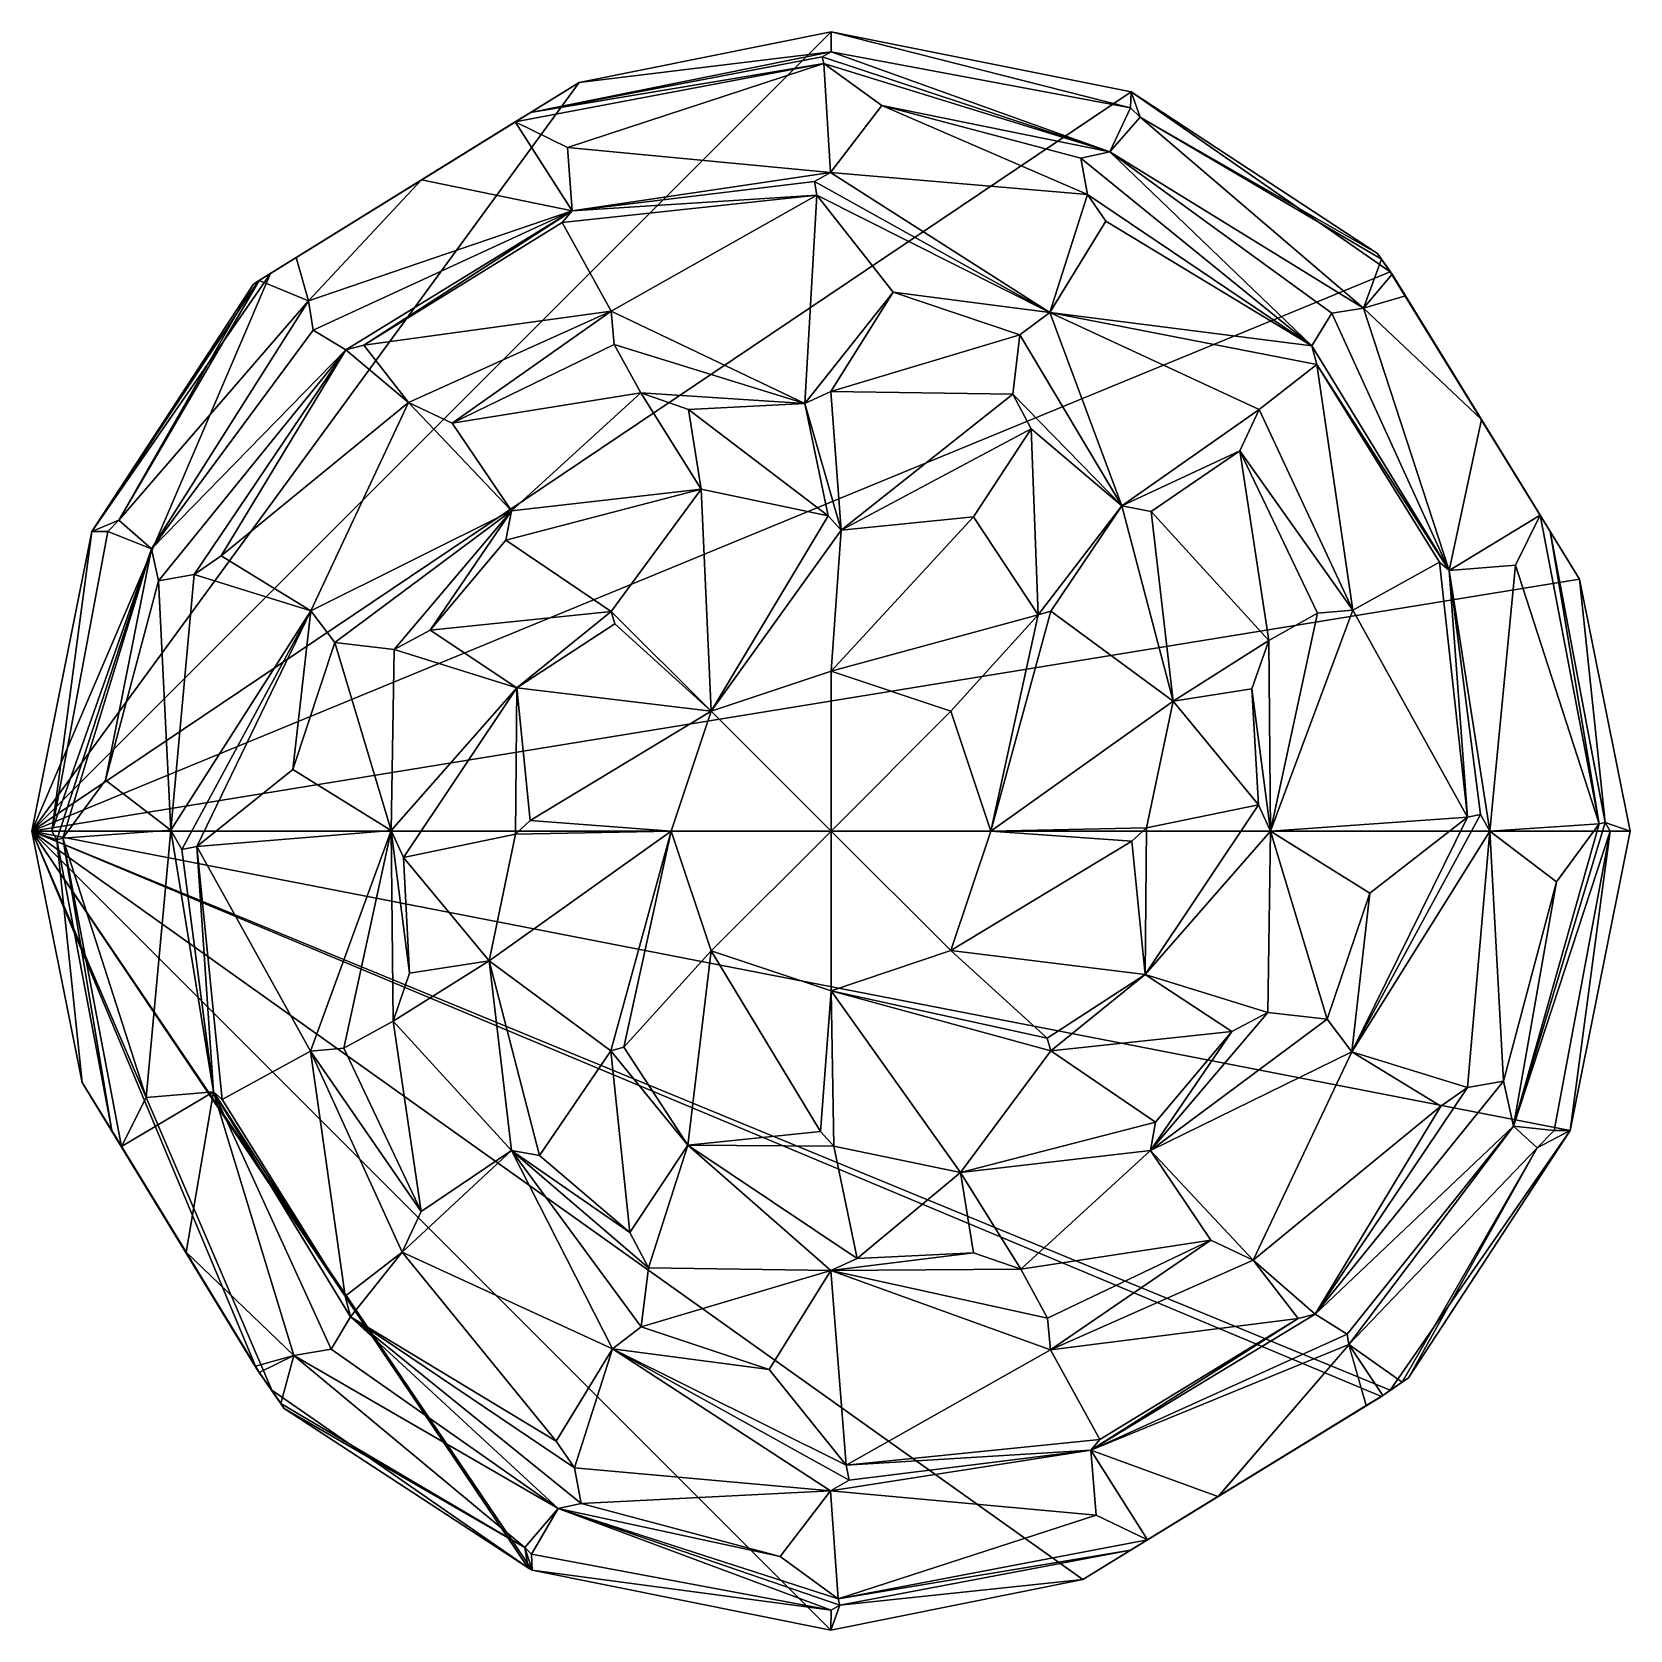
# Model space of a CAD drawing. Extents: x -48 to 48, y -48 to 48.
import ezdxf

# ---------------------------------------------------------------- set-up
doc = ezdxf.new("R2010")
doc.units = 0

msp = doc.modelspace()

# ---------------------------------------------------------------- meshes
at = {"layer": 'OBJECT000', "color": 50}
mesh = msp.add_polyface(dxfattribs=at)
corners = [(-7.803377, 20.53557, 42.454487), (-19.199999, 19.242735, 39.882568), (-11.42556, 26.327013, 38.773296), (-8.562322, 25.323925, 40.032387), (-0.176173, 18.938158, 43.867931), (-1.576948, 25.682665, 40.429085), (-25.386511, 25.744335, 31.501446), (-22.762114, 24.509033, 34.217266), (-13.027147, 29.233665, 35.832844), (-13.199999, 31.223619, 33.914005), (-0.847905, 38.203342, 28.567017), (-36.640392, 16.525377, 26.610443), (-29.139238, 28.899719, 25.900396), (-28.06245, 29.188293, 26.746939), (-16.144106, 36.562794, 27.278713), (-15.552675, 37.251598, 26.622473), (-0.998957, 39.012562, 27.621696), (-40.828564, 16.945457, 18.144506), (-31.101488, 30.085033, 20.740171), (-31.386786, 31.852623, 16.619896), (-24.5961, 39.120045, 10.441661), (-18.97628, 42.597511, 10.692058), (-15.836543, 41.058727, 18.192396), (-0.024434, 39.56543, 26.736282), (-0.428758, 46.103355, 12.286715), (-42.778931, 18.667528, 9.440623), (-34.350605, 33.079468, 5.999998), (-32.133762, 34.455322, 9.631117), (-18.05028, 43.168983, 9.432035), (-0.522581, 46.503185, 10.862658), (-44.400002, 17.999998, -0.000002), (-34.69614, 32.839817, 4.455037), (-34.394623, 33.048923, 3.229493), (-33.676556, 33.489441, -0.000002), (-15.132503, 44.963123, -0.000002), (0.000002, 46.799999, 9.295504), (0.000002, 48, -0.000002), (-48, -0.000002, -0.000002), (18.024466, 44.400002, 0.047386)]
mesh.append_faces([[corners[k] for k in face] for face in [(19, 27, 20), (31, 32, 26)]])
mesh.append_faces([[corners[k] for k in face] for face in [(0, 2, 3), (4, 3, 5), (1, 6, 7), (2, 7, 8), (6, 12, 13), (9, 13, 14), (10, 15, 16), (12, 17, 18), (15, 21, 22), (19, 26, 27), (24, 28, 29), (25, 31, 26), (28, 33, 34), (35, 34, 36), (32, 30, 33)]], dxfattribs={"vtx0": -1})
mesh.append_faces([[corners[k] for k in face] for face in [(0, 1, 2), (5, 2, 8), (5, 8, 9), (5, 9, 10), (6, 11, 12), (9, 7, 6), (9, 6, 13), (10, 14, 15), (15, 13, 12), (15, 12, 18), (15, 18, 19), (15, 19, 20), (15, 20, 21), (23, 15, 22), (23, 22, 24), (19, 17, 25), (19, 25, 26), (24, 21, 28), (25, 30, 31), (28, 20, 27), (28, 27, 26), (28, 26, 32), (28, 32, 33), (35, 28, 34), (37, 38, 36), (37, 36, 34), (37, 34, 33)]], dxfattribs={"vtx0": -1, "vtx2": -1})
mesh.append_faces([[corners[k] for k in face] for face in [(2, 1, 7), (5, 3, 2), (9, 8, 7), (10, 9, 14), (15, 14, 13), (23, 16, 15), (19, 18, 17), (24, 22, 21), (28, 21, 20), (35, 29, 28), (32, 31, 30)]], dxfattribs={"vtx2": -1})
mesh = msp.add_polyface(dxfattribs=at)
corners = [(0.000002, -0.000002, 48), (0.000002, 9.599998, 47.077789), (7.200002, 7.199998, 47.077789), (9.600002, -0.000002, 47.076653), (0.615126, 18.074377, 44.254578), (8.552382, 18.874767, 43.133678), (12.441845, 12.98203, 44.628662), (13.200003, 13.199999, 44.344372), (20.558315, 7.798424, 42.445019), (18.956463, 0.198558, 43.858063), (18.071844, -0.617543, 44.253315), (-0.176173, 18.938158, 43.867931), (-1.576948, 25.682665, 40.429085), (-0.015864, 26.4, 39.916115), (10.922179, 26.24934, 39.030376), (12.028548, 24.153662, 40.039967), (17.477686, 19.523546, 40.611549), (19.224392, 19.199999, 39.891796), (25.674, 1.577452, 40.432617), (3.744124, 32.370884, 34.61552), (11.352569, 29.796021, 36.050354), (13.155562, 31.155762, 34.004204), (25.728968, 25.326122, 31.569927), (24.559948, 22.833361, 34.142796), (-0.847905, 38.203342, 28.567017), (-0.998957, 39.012562, 27.621696), (-0.024434, 39.56543, 26.736282), (15.405379, 38.22678, 24.942461), (16.516382, 36.636181, 26.623278), (28.892252, 29.135376, 25.911163), (3.053661, 43.573681, 18.987267), (15.005486, 40.409035, 21.275555), (16.749758, 40.799999, 18.425316), (-0.428758, 46.103355, 12.286715), (-0.522581, 46.503185, 10.862658), (0.000002, 46.799999, 9.295504), (18.000002, 43.437378, 7.50626), (18.565294, 42.877258, 9.156984), (0.000002, 48, -0.000002), (18.024466, 44.400002, 0.047386), (-48, -0.000002, -0.000002), (48.000004, -0.000002, -0.000002), (44.971603, 15.120775, -0.000002), (33.600002, 33.599998, -0.000002)]
mesh.append_faces([[corners[k] for k in face] for face in [(0, 1, 2), (0, 2, 3)]])
mesh.append_faces([[corners[k] for k in face] for face in [(1, 6, 2), (3, 9, 10), (4, 15, 5), (6, 16, 7), (8, 18, 9), (13, 20, 14), (16, 23, 17), (12, 19, 13), (21, 27, 28), (27, 30, 31), (26, 33, 30), (32, 36, 37), (36, 38, 39)]], dxfattribs={"vtx0": -1})
mesh.append_faces([[corners[k] for k in face] for face in [(1, 5, 6), (3, 6, 7), (3, 7, 8), (3, 8, 9), (4, 12, 13), (4, 13, 14), (4, 14, 15), (6, 15, 16), (8, 16, 17), (16, 14, 20), (16, 20, 21), (16, 21, 22), (12, 24, 19), (21, 19, 24), (21, 24, 25), (21, 25, 26), (21, 26, 27), (29, 27, 31), (29, 31, 32), (32, 30, 33), (32, 33, 34), (32, 34, 35), (32, 35, 36), (40, 41, 42), (40, 42, 43), (40, 43, 39)]], dxfattribs={"vtx0": -1, "vtx2": -1})
mesh.append_faces([[corners[k] for k in face] for face in [(1, 4, 5), (3, 2, 6), (4, 11, 12), (6, 5, 15), (8, 7, 16), (13, 19, 20), (16, 15, 14), (21, 20, 19), (21, 28, 29), (27, 26, 30), (29, 28, 27), (32, 31, 30), (36, 35, 38), (37, 36, 39)]], dxfattribs={"vtx2": -1})
mesh = msp.add_polyface(dxfattribs=at)
corners = [(20.558315, 7.798424, 42.445019), (19.224392, 19.199999, 39.891796), (26.29446, 11.445335, 38.780861), (25.288609, 8.542308, 40.052071), (25.674, 1.577452, 40.432617), (17.477686, 19.523546, 40.611549), (25.728968, 25.326122, 31.569927), (24.559948, 22.833361, 34.142796), (29.226227, 13.078307, 35.809132), (26.400003, -0.000002, 39.916679), (31.34441, 13.267491, 33.76862), (38.22599, 0.840342, 28.539843), (13.155562, 31.155762, 34.004204), (28.892252, 29.135376, 25.911163), (29.193771, 28.013891, 26.79146), (36.558769, 16.142759, 27.288483), (37.139076, 15.645335, 26.735027), (39.011658, 0.991331, 27.621552), (16.749758, 40.799999, 18.425316), (30.095007, 31.107788, 20.699789), (31.978531, 31.412804, 16.309395), (39.072613, 24.71455, 10.379011), (42.597157, 18.980125, 10.689183), (41.122452, 15.973717, 17.874544), (39.574085, -0.000002, 26.721798), (46.144165, 0.42667, 12.147746), (43.580269, -3.061086, 18.968498), (18.565294, 42.877258, 9.156984), (33.072456, 34.360802, 5.948536), (33.707176, 33.445385, 7.337547), (34.507622, 32.142002, 9.508959), (43.200005, 17.999998, 9.358519), (46.506523, 0.513792, 10.857897), (18.024466, 44.400002, 0.047386), (32.837257, 34.700024, 4.448381), (33.718163, 33.429527, -0.000002), (44.971603, 15.120775, -0.000002), (48.000004, -0.000002, -0.000002), (46.800003, -0.000002, 9.325231), (33.600002, 33.599998, -0.000002)]
mesh.append_faces([[corners[k] for k in face] for face in [(20, 30, 21), (34, 33, 39)]])
mesh.append_faces([[corners[k] for k in face] for face in [(0, 2, 3), (2, 7, 8), (12, 14, 6), (10, 14, 15), (11, 16, 17), (13, 18, 19), (16, 22, 23), (24, 25, 26), (20, 29, 30), (25, 31, 32), (27, 34, 28), (31, 35, 36), (32, 37, 38), (29, 39, 35)]], dxfattribs={"vtx0": -1})
mesh.append_faces([[corners[k] for k in face] for face in [(0, 1, 2), (5, 6, 7), (9, 3, 2), (9, 2, 8), (9, 8, 10), (9, 10, 11), (12, 13, 14), (10, 7, 6), (10, 6, 14), (11, 15, 16), (16, 14, 13), (16, 13, 19), (16, 19, 20), (16, 20, 21), (16, 21, 22), (24, 16, 23), (24, 23, 25), (20, 18, 27), (20, 27, 28), (20, 28, 29), (25, 22, 31), (27, 33, 34), (31, 21, 30), (31, 30, 29), (31, 29, 35), (32, 36, 37), (29, 34, 39)]], dxfattribs={"vtx0": -1, "vtx2": -1})
mesh.append_faces([[corners[k] for k in face] for face in [(0, 3, 4), (2, 1, 7), (9, 4, 3), (10, 8, 7), (11, 10, 15), (16, 15, 14), (24, 17, 16), (20, 19, 18), (25, 23, 22), (31, 22, 21), (32, 31, 36), (29, 28, 34)]], dxfattribs={"vtx2": -1})
mesh = msp.add_polyface(dxfattribs=at)
corners = [(0.000002, -0.000002, 48), (-9.599998, -0.000002, 47.07682), (-7.199998, 7.199998, 47.076763), (0.000002, 9.599998, 47.077789), (-18.949858, -0.192885, 43.861214), (-18.067181, 0.622813, 44.255566), (-18.86455, 8.609508, 43.13192), (-12.977233, 12.441869, 44.631153), (-13.199999, 13.181688, 44.351295), (-7.803377, 20.53557, 42.454487), (-0.176173, 18.938158, 43.867931), (0.615126, 18.074377, 44.254578), (-25.672813, -1.58965, 40.433826), (-26.414017, 0.026805, 39.899086), (-26.251272, 10.9088, 39.02776), (-24.085648, 12.059215, 40.070179), (-19.529533, 17.471264, 40.610504), (-19.199999, 19.242735, 39.882568), (-8.562322, 25.323925, 40.032387), (-38.10117, -0.933327, 28.660254), (-32.321247, 3.700743, 34.659447), (-29.80481, 11.325987, 36.043945), (-31.250536, 13.225194, 33.873943), (-25.386511, 25.744335, 31.501446), (-38.994728, -1.114309, 27.615591), (-39.662731, 0.054124, 26.548279), (-38.249836, 15.408617, 24.901932), (-36.640392, 16.525377, 26.610443), (-46.148693, -0.435097, 12.123439), (-43.574524, 3.058812, 18.981499), (-40.407421, 15.020762, 21.269712), (-29.139238, 28.899719, 25.900396), (-40.828564, 16.945457, 18.144506), (-46.502636, -0.522841, 10.865395), (-46.799999, -0.000002, 9.287392), (-43.43681, 17.999998, 7.503853), (-42.778931, 18.667528, 9.440623), (-48, -0.000002, -0.000002), (-44.400002, 17.999998, -0.000002), (-33.676556, 33.489441, -0.000002)]
mesh.append_faces([[corners[k] for k in face] for face in [(0, 1, 2), (0, 2, 3)]])
mesh.append_faces([[corners[k] for k in face] for face in [(1, 4, 5), (2, 6, 7), (2, 11, 3), (6, 14, 15), (8, 15, 16), (13, 19, 20), (13, 21, 14), (22, 26, 27), (25, 28, 29), (25, 30, 26), (32, 35, 36), (33, 37, 34), (34, 38, 35), (37, 39, 38)]], dxfattribs={"vtx0": -1})
mesh.append_faces([[corners[k] for k in face] for face in [(2, 5, 6), (2, 8, 9), (2, 9, 10), (2, 10, 11), (6, 4, 12), (6, 12, 13), (6, 13, 14), (8, 6, 15), (9, 16, 17), (17, 15, 14), (17, 14, 21), (17, 21, 22), (17, 22, 23), (22, 20, 19), (22, 19, 24), (22, 24, 25), (22, 25, 26), (31, 26, 30), (31, 30, 32), (32, 29, 28), (32, 28, 33), (32, 33, 34), (32, 34, 35)]], dxfattribs={"vtx0": -1, "vtx2": -1})
mesh.append_faces([[corners[k] for k in face] for face in [(2, 1, 5), (2, 7, 8), (6, 5, 4), (8, 7, 6), (9, 8, 16), (10, 9, 18), (13, 20, 21), (17, 16, 15), (22, 21, 20), (23, 22, 27), (25, 29, 30), (31, 27, 26), (32, 30, 29), (34, 37, 38), (36, 35, 38)]], dxfattribs={"vtx2": -1})
mesh = msp.add_polyface(dxfattribs=at)
corners = [(0.000002, -0.000002, 48), (9.600002, -0.000002, 47.076653), (7.200002, -7.175649, 47.077789), (0.000002, -9.600002, 47.077095), (18.071844, -0.617543, 44.253315), (18.88106, -8.624453, 43.121376), (12.991995, -12.44689, 44.623718), (13.200003, -13.200003, 44.345673), (7.78908, -20.524368, 42.461975), (0.179015, -18.923183, 43.874798), (-0.622429, -18.056107, 44.262066), (18.956463, 0.198558, 43.858063), (25.674, 1.577452, 40.432617), (24.085962, -12.045852, 40.073639), (19.502146, -17.493973, 40.6175), (19.200003, -19.200003, 39.91811), (11.401806, -26.329727, 38.779869), (8.555624, -25.331034, 40.029713), (1.577694, -25.680838, 40.429741), (22.825327, -24.574001, 34.132599), (13.010397, -29.270365, 35.811199), (-0.017073, -26.400003, 39.905109), (13.175851, -31.159353, 33.993584), (0.904158, -38.087479, 28.686804), (25.36121, -25.773855, 31.504906), (28.072535, -29.28124, 26.673065), (16.155664, -36.558109, 27.278786), (15.600002, -37.200005, 26.679573), (1.084774, -38.997147, 27.623327), (23.246195, -39.981777, 10.541124), (19.011816, -42.578323, 10.733348), (15.92582, -41.093487, 17.999998), (-0.027327, -39.630508, 26.60994), (0.433678, -46.127201, 12.203639), (-3.056422, -43.575588, 18.979778), (18.000002, -43.200005, 9.360624), (0.523253, -46.505093, 10.857183), (33.060783, -33.972771, -0.000002), (15.132964, -44.966934, -0.000002), (-0.015901, -48.000004, -0.000002), (0.000002, -46.800003, 9.302974), (-48, -0.000002, -0.000002), (33.600002, -33.600002, -0.000002), (44.400005, -17.985025, -0.000002), (48.000004, -0.000002, -0.000002)]
mesh.append_faces([[corners[k] for k in face] for face in [(0, 1, 2), (0, 2, 3)]])
mesh.append_faces([[corners[k] for k in face] for face in [(2, 5, 6), (3, 9, 10), (7, 13, 14), (8, 16, 17), (8, 18, 9), (16, 19, 20), (22, 25, 26), (23, 27, 28), (27, 30, 31), (32, 33, 34), (33, 35, 36), (35, 37, 38), (36, 39, 40)]], dxfattribs={"vtx0": -1})
mesh.append_faces([[corners[k] for k in face] for face in [(2, 4, 5), (3, 6, 7), (3, 7, 8), (3, 8, 9), (5, 11, 12), (7, 5, 13), (8, 14, 15), (8, 15, 16), (21, 17, 16), (21, 16, 20), (21, 20, 22), (21, 22, 23), (22, 19, 24), (23, 26, 27), (27, 29, 30), (32, 27, 31), (32, 31, 33), (33, 30, 35), (36, 38, 39), (41, 38, 37), (41, 37, 42), (41, 42, 43), (41, 43, 44)]], dxfattribs={"vtx0": -1, "vtx2": -1})
mesh.append_faces([[corners[k] for k in face] for face in [(2, 1, 4), (3, 2, 6), (5, 4, 11), (7, 6, 5), (8, 7, 14), (8, 17, 18), (15, 14, 13), (16, 15, 19), (21, 18, 17), (22, 20, 19), (23, 22, 26), (27, 26, 25), (32, 28, 27), (33, 31, 30), (35, 30, 29), (36, 35, 38)]], dxfattribs={"vtx2": -1})
mesh = msp.add_polyface(dxfattribs=at)
corners = [(18.88106, -8.624453, 43.121376), (25.674, 1.577452, 40.432617), (26.400003, -0.000002, 39.916679), (26.249252, -10.894924, 39.032738), (24.085962, -12.045852, 40.073639), (38.22599, 0.840342, 28.539843), (32.377419, -3.739785, 34.610172), (29.808237, -11.310281, 36.04541), (19.200003, -19.200003, 39.91811), (31.291336, -13.267385, 33.81522), (25.36121, -25.773855, 31.504906), (22.825327, -24.574001, 34.132599), (39.011658, 0.991331, 27.621552), (39.574085, -0.000002, 26.721798), (38.229, -15.418471, 24.933855), (36.630333, -16.534719, 26.623196), (29.076685, -29.019327, 25.879768), (28.072535, -29.28124, 26.673065), (13.175851, -31.159353, 33.993584), (43.580269, -3.061086, 18.968498), (40.407352, -15.025088, 21.267397), (41.002464, -17.731277, 16.860716), (31.008612, -30.219181, 20.753714), (15.600002, -37.200005, 26.679573), (31.103231, -30.845474, 19.308836), (23.246195, -39.981777, 10.541124), (46.144165, 0.42667, 12.147746), (46.506523, 0.513792, 10.857897), (46.800003, -0.000002, 9.325231), (43.440136, -18.000002, 7.497765), (42.420166, -19.035244, 10.492381), (34.307842, -33.11071, 6.199098), (33.156227, -33.906776, 7.863591), (32.152737, -34.520805, 9.46461), (31.113733, -30.888248, 19.199999), (23.346216, -39.920475, 10.531245), (48.000004, -0.000002, -0.000002), (44.400005, -17.985025, -0.000002), (34.694847, -32.843193, 4.448802), (18.000002, -43.200005, 9.360624), (33.060783, -33.972771, -0.000002), (33.600002, -33.600002, -0.000002)]
mesh.append_faces([[corners[k] for k in face] for face in [(34, 33, 35), (38, 37, 41)]])
mesh.append_faces([[corners[k] for k in face] for face in [(0, 3, 4), (2, 5, 6), (2, 7, 3), (8, 10, 11), (9, 14, 15), (10, 16, 17), (13, 20, 14), (16, 21, 22), (21, 29, 30), (24, 32, 33), (28, 37, 29), (30, 38, 31), (32, 41, 40)]], dxfattribs={"vtx0": -1})
mesh.append_faces([[corners[k] for k in face] for face in [(0, 1, 2), (0, 2, 3), (8, 4, 3), (8, 3, 7), (8, 7, 9), (8, 9, 10), (9, 6, 5), (9, 5, 12), (9, 12, 13), (9, 13, 14), (10, 15, 16), (18, 10, 17), (16, 14, 20), (16, 20, 21), (23, 17, 16), (23, 16, 22), (23, 22, 24), (23, 24, 25), (21, 19, 26), (21, 26, 27), (21, 27, 28), (21, 28, 29), (24, 21, 30), (24, 30, 31), (24, 31, 32), (30, 37, 38), (39, 25, 33), (39, 33, 32), (39, 32, 40), (32, 38, 41)]], dxfattribs={"vtx0": -1, "vtx2": -1})
mesh.append_faces([[corners[k] for k in face] for face in [(2, 6, 7), (9, 7, 6), (10, 9, 15), (13, 19, 20), (16, 15, 14), (21, 20, 19), (24, 22, 21), (28, 36, 37), (30, 29, 37), (32, 31, 38)]], dxfattribs={"vtx2": -1})
mesh = msp.add_polyface(dxfattribs=at)
corners = [(-20.54315, -7.791945, 42.451794), (-26.311119, -11.418423, 38.782654), (-25.311546, -8.542312, 40.040295), (-25.672813, -1.58965, 40.433826), (-19.199999, -19.200003, 39.913605), (-25.767975, -25.296646, 31.566978), (-24.621349, -22.859146, 34.084827), (-29.271898, -13.051723, 35.788128), (-26.414017, 0.026805, 39.899086), (-31.269268, -13.22593, 33.865723), (-38.10117, -0.933327, 28.660254), (-16.519325, -36.64893, 26.602642), (-28.855993, -29.175699, 25.8829), (-29.192009, -27.935598, 26.855465), (-36.570152, -16.120718, 27.292364), (-37.096783, -15.670132, 26.790636), (-38.994728, -1.114309, 27.615591), (-16.386583, -40.706108, 19.052608), (-30.030945, -31.132364, 20.744118), (-32.263584, -31.501835, 15.522481), (-38.744202, -25.30386, 10.234423), (-42.612343, -18.959402, 10.667394), (-41.142811, -16.006205, 17.78117), (-39.662731, 0.054124, 26.548279), (-46.148693, -0.435097, 12.123439), (-18.393217, -43.050957, 8.643145), (-33.054016, -34.389591, 5.840184), (-34.345623, -32.52166, 8.731511), (-34.567036, -32.156548, 9.354673), (-43.200001, -18.000002, 9.383659), (-46.502636, -0.522841, 10.865395), (-32.842144, -34.695999, 4.446229), (-34.502911, -32.294167, -0.000002), (-44.981434, -15.111331, -0.000002), (-48, -0.000002, -0.000002), (-18.200674, -44.261063, -0.000002), (-33.599998, -33.600002, -0.000002), (-17.958727, -44.400005, -0.000002)]
mesh.append_faces([[corners[k] for k in face] for face in [(19, 28, 20), (31, 35, 36)]])
mesh.append_faces([[corners[k] for k in face] for face in [(0, 1, 2), (4, 5, 6), (1, 6, 7), (5, 12, 13), (9, 13, 14), (10, 15, 16), (12, 17, 18), (15, 21, 22), (19, 27, 28), (24, 29, 30), (25, 31, 26), (29, 32, 33), (27, 36, 32)]], dxfattribs={"vtx0": -1})
mesh.append_faces([[corners[k] for k in face] for face in [(8, 2, 1), (8, 1, 7), (8, 7, 9), (8, 9, 10), (5, 11, 12), (9, 6, 5), (9, 5, 13), (10, 14, 15), (15, 13, 12), (15, 12, 18), (15, 18, 19), (15, 19, 20), (15, 20, 21), (23, 15, 22), (23, 22, 24), (19, 25, 26), (19, 26, 27), (24, 21, 29), (29, 20, 28), (29, 28, 27), (29, 27, 32), (30, 33, 34), (27, 31, 36), (34, 32, 36), (34, 36, 35), (34, 35, 37)]], dxfattribs={"vtx0": -1, "vtx2": -1})
mesh.append_faces([[corners[k] for k in face] for face in [(0, 2, 3), (1, 4, 6), (8, 3, 2), (9, 7, 6), (10, 9, 14), (15, 14, 13), (23, 16, 15), (19, 18, 17), (24, 22, 21), (29, 21, 20), (30, 29, 33), (27, 26, 31), (34, 33, 32)]], dxfattribs={"vtx2": -1})
mesh = msp.add_polyface(dxfattribs=at)
corners = [(0.000002, -0.000002, 48), (0.000002, -9.600002, 47.077095), (-7.199998, -7.200002, 47.077129), (-9.599998, -0.000002, 47.07682), (-0.622429, -18.056107, 44.262066), (-8.610103, -18.865213, 43.1315), (-12.441109, -12.987234, 44.627159), (-13.219179, -13.200003, 44.336388), (-20.54315, -7.791945, 42.451794), (-18.949858, -0.192885, 43.861214), (0.179015, -18.923183, 43.874798), (1.577694, -25.680838, 40.429741), (-0.017073, -26.400003, 39.905109), (-10.958632, -26.247074, 39.026569), (-12.07727, -24.120083, 40.05117), (-17.508049, -19.503225, 40.6138), (-19.199999, -19.200003, 39.913605), (-26.311119, -11.418423, 38.782654), (-25.672813, -1.58965, 40.433826), (0.904158, -38.087479, 28.686804), (-3.705687, -32.343937, 34.639343), (-11.398222, -29.791958, 36.044201), (-13.131572, -31.106363, 34.069427), (-25.767975, -25.296646, 31.566978), (1.084774, -38.997147, 27.623327), (-0.027327, -39.630508, 26.60994), (-15.40836, -38.246853, 24.908897), (-16.519325, -36.64893, 26.602642), (-3.056422, -43.575588, 18.979778), (-15.016954, -40.406475, 21.276379), (-28.855993, -29.175699, 25.8829), (-16.386583, -40.706108, 19.052608), (0.433678, -46.127201, 12.203639), (0.523253, -46.505093, 10.857183), (0.000002, -46.800003, 9.302974), (-17.999998, -43.440716, 7.500621), (-18.393217, -43.050957, 8.643145), (-32.263584, -31.501835, 15.522481), (-0.015901, -48.000004, -0.000002), (-17.958727, -44.400005, -0.000002), (-18.200674, -44.261063, -0.000002), (-32.842144, -34.695999, 4.446229), (-48, -0.000002, -0.000002), (15.132964, -44.966934, -0.000002)]
mesh.append_faces([[corners[k] for k in face] for face in [(0, 1, 2), (0, 2, 3)]])
mesh.append_faces([[corners[k] for k in face] for face in [(2, 5, 6), (5, 13, 14), (7, 14, 15), (8, 18, 9), (12, 19, 20), (12, 21, 13), (22, 26, 27), (25, 29, 26), (31, 35, 36), (34, 39, 35)]], dxfattribs={"vtx0": -1})
mesh.append_faces([[corners[k] for k in face] for face in [(2, 4, 5), (3, 6, 7), (3, 7, 8), (3, 8, 9), (5, 10, 11), (5, 11, 12), (5, 12, 13), (7, 5, 14), (8, 15, 16), (8, 16, 17), (16, 14, 13), (16, 13, 21), (16, 21, 22), (16, 22, 23), (22, 20, 19), (22, 19, 24), (22, 24, 25), (22, 25, 26), (30, 26, 29), (30, 29, 31), (31, 28, 32), (31, 32, 33), (31, 33, 34), (31, 34, 35), (37, 31, 36), (36, 39, 40), (36, 40, 41), (42, 39, 38), (42, 38, 43)]], dxfattribs={"vtx0": -1, "vtx2": -1})
mesh.append_faces([[corners[k] for k in face] for face in [(2, 1, 4), (3, 2, 6), (5, 4, 10), (7, 6, 5), (8, 7, 15), (12, 20, 21), (16, 15, 14), (22, 21, 20), (23, 22, 27), (25, 28, 29), (30, 27, 26), (31, 29, 28), (34, 38, 39), (36, 35, 39)]], dxfattribs={"vtx2": -1})

doc.saveas('drawing.dxf')
